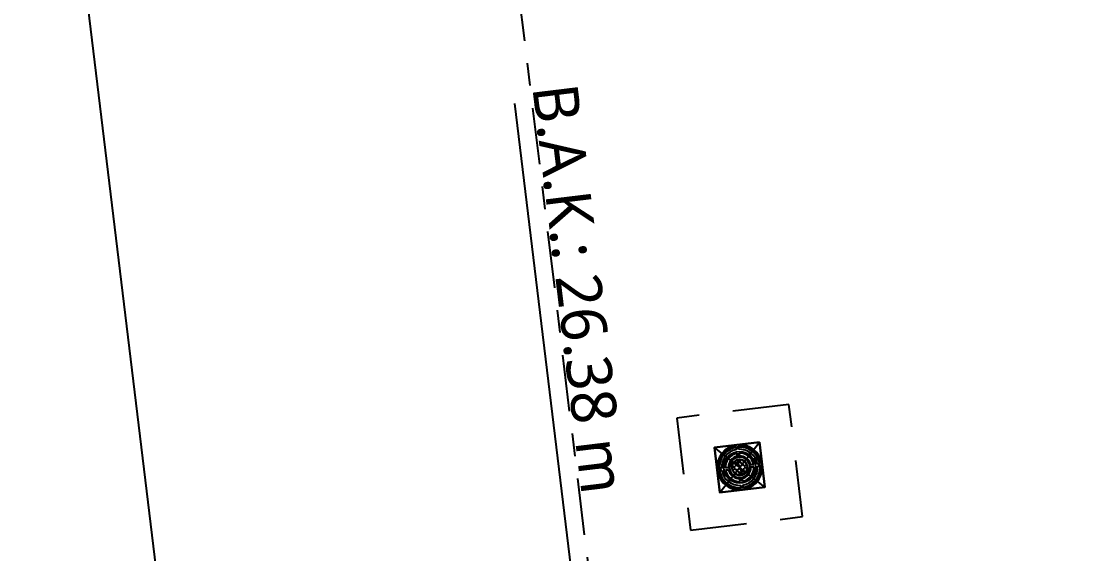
# Model space of a CAD drawing. Header units: inches. Extents: x 400392 to 401495, y 4543971 to 4544133.
# Drawn here: x 400460.401 to 400465.074, y 4544084.313 to 4544086.669 of the extents above; entities that cross this region are included whole.
import ezdxf

# ---------------------------------------------------------------- set-up
doc = ezdxf.new("R2010")
doc.units = ezdxf.units.IN
doc.header["$MEASUREMENT"] = 0
for name, pattern in [('AKS', [3, 2.5, -0.25, 0, -0.25]), ('CENTER', [2, 1.25, -0.25, 0.25, -0.25]), ('CIZGI', [0.4, 0.25, -0.15])]:
    doc.linetypes.add(name, pattern=pattern)
doc.layers.add('A-DETL-GENF', color=92, linetype='Continuous', lineweight=9)
for name, color, linetype in [('aks prota', 2, 'AKS'), ('kolon tarama prota', 252, 'Continuous'), ('PRT-MI-a_fit_drainage', 10, 'Continuous'), ('skesit prota', 7, 'Continuous'), ('st-s_level (kot)', 6, 'Continuous')]:
    doc.layers.add(name, color=color, linetype=linetype)
doc.styles.add('OLCU', font='romanstw.shx')
doc.styles.add('Segoe UI Light_1', font='', dxfattribs={"height": 199.9999999999999})
doc.styles.get('Segoe UI Light_1').set_extended_font_data('Segoe UI Light')

# ---------------------------------------------------------------- blocks, each defined once
blk = doc.blocks.new('+24.06 mekanik')
at = {"layer": 'kolon tarama prota', "color": 253}
for p, q in [((14832.82082340337, 164661.5758017259), (14632.82082340337, 164661.5758017259)), ((14632.82082340337, 164661.5758017259), (14632.82082340337, 164461.5758017259)), ((14632.82082340337, 164461.5758017259), (14632.82082340337, 164661.5758017259)), ((14632.82082340337, 164661.5758017259), (14832.82082340337, 164661.5758017259)), ((14632.82082340337, 164661.5758017259), (14632.82082340337, 164661.5758017259)), ((14832.82082340337, 164461.5758017259), (14832.82082340337, 164661.5758017259)), ((14832.82082340337, 164661.5758017259), (14832.82082340337, 164461.5758017259)), ((14832.82082340337, 164661.5758017259), (14832.82082340337, 164661.5758017259)), ((14727.82082340337, 164654.7751102594), (14727.82082340337, 164641.4193988393)), ((14727.82082340337, 164641.4193988393), (14727.82082340337, 164654.7751102594)), ((14727.82082340337, 164654.7751102594), (14727.82082340337, 164654.7751102594)), ((14727.82082340337, 164641.4193988393), (14727.82082340337, 164641.4193988393)), ((14727.82082340337, 164624.7114581422), (14727.82082340337, 164611.3251735813)), ((14727.82082340337, 164611.3251735813), (14727.82082340337, 164624.7114581422)), ((14727.82082340337, 164624.7114581422), (14727.82082340337, 164624.7114581422)), ((14737.82082340337, 164641.4193988393), (14737.82082340337, 164654.7751102594)), ((14737.82082340337, 164654.7751102594), (14737.82082340337, 164641.4193988393)), ((14737.82082340336, 164654.7751102594), (14737.82082340336, 164654.7751102594)), ((14737.82082340337, 164641.4193988393), (14737.82082340337, 164641.4193988393)), ((14737.82082340337, 164611.3251735813), (14737.82082340337, 164624.7114581422)), ((14737.82082340337, 164624.7114581422), (14737.82082340337, 164611.3251735813)), ((14737.82082340337, 164624.7114581422), (14737.82082340337, 164624.7114581422)), ((14652.97722629001, 164566.5758017259), (14639.62151486993, 164566.5758017259)), ((14639.62151486993, 164566.5758017259), (14652.97722629001, 164566.5758017259)), ((14639.62151486993, 164566.5758017259), (14639.62151486993, 164566.5758017259)), ((14652.97722629001, 164566.5758017259), (14652.97722629001, 164566.5758017259)), ((14683.07145154804, 164566.5758017259), (14669.68516698711, 164566.5758017259)), ((14669.68516698711, 164566.5758017259), (14683.07145154804, 164566.5758017259)), ((14669.68516698711, 164566.5758017259), (14669.68516698711, 164566.5758017259)), ((14683.07145154804, 164566.5758017259), (14683.07145154804, 164566.5758017259)), ((14713.45590667233, 164566.5758017259), (14699.86462351456, 164566.5758017259)), ((14699.86462351456, 164566.5758017259), (14713.45590667233, 164566.5758017259)), ((14699.86462351456, 164566.5758017259), (14699.86462351456, 164566.5758017259)), ((14713.45590667233, 164566.5758017259), (14713.45590667233, 164566.5758017259)), ((14727.82082340337, 164611.3251735813), (14727.82082340337, 164611.3251735813)), ((14727.82082340337, 164594.5320016147), (14727.82082340337, 164580.940718457)), ((14727.82082340337, 164580.940718457), (14727.82082340337, 164594.5320016147)), ((14727.82082340337, 164594.5320016147), (14727.82082340337, 164594.5320016147)), ((14727.82082340337, 164580.940718457), (14727.82082340337, 164580.940718457)), ((14737.82082340337, 164611.3251735813), (14737.82082340337, 164611.3251735813)), ((14737.82082340337, 164580.940718457), (14737.82082340337, 164594.5320016147)), ((14737.82082340337, 164594.5320016147), (14737.82082340337, 164580.940718457)), ((14737.82082340337, 164594.5320016147), (14737.82082340337, 164594.5320016147)), ((14737.82082340337, 164580.940718457), (14737.82082340337, 164580.940718457)), ((14765.77702329218, 164566.5758017259), (14752.1857401344, 164566.5758017259)), ((14752.1857401344, 164566.5758017259), (14765.77702329218, 164566.5758017259)), ((14752.1857401344, 164566.5758017259), (14752.1857401344, 164566.5758017259)), ((14765.77702329218, 164566.5758017259), (14765.77702329218, 164566.5758017259)), ((14795.95647981962, 164566.5758017259), (14782.5701952587, 164566.5758017259)), ((14782.5701952587, 164566.5758017259), (14795.95647981962, 164566.5758017259)), ((14782.5701952587, 164566.5758017259), (14782.5701952587, 164566.5758017259)), ((14795.95647981962, 164566.5758017259), (14795.95647981962, 164566.5758017259)), ((14826.0201319368, 164566.5758017259), (14812.66442051672, 164566.5758017259)), ((14812.66442051672, 164566.5758017259), (14826.0201319368, 164566.5758017259)), ((14812.66442051672, 164566.5758017259), (14812.66442051672, 164566.5758017259)), ((14826.0201319368, 164566.5758017259), (14826.0201319368, 164566.5758017259)), ((14639.62151486993, 164556.5758017259), (14652.97722629001, 164556.5758017259)), ((14652.97722629001, 164556.5758017259), (14639.62151486993, 164556.5758017259)), ((14639.62151486993, 164556.5758017259), (14639.62151486993, 164556.5758017259)), ((14652.97722629001, 164556.5758017259), (14652.97722629001, 164556.5758017259)), ((14669.68516698711, 164556.5758017259), (14683.07145154804, 164556.5758017259)), ((14683.07145154804, 164556.5758017259), (14669.68516698711, 164556.5758017259)), ((14669.68516698711, 164556.5758017259), (14669.68516698711, 164556.5758017259)), ((14683.07145154804, 164556.5758017259), (14683.07145154804, 164556.5758017259)), ((14699.86462351456, 164556.5758017259), (14713.45590667233, 164556.5758017259)), ((14713.45590667233, 164556.5758017259), (14699.86462351456, 164556.5758017259)), ((14699.86462351456, 164556.5758017259), (14699.86462351456, 164556.5758017259)), ((14713.45590667233, 164556.5758017259), (14713.45590667233, 164556.5758017259)), ((14727.82082340337, 164542.2108849949), (14727.82082340337, 164528.6196018371)), ((14727.82082340337, 164528.6196018371), (14727.82082340337, 164542.2108849949)), ((14727.82082340337, 164542.2108849949), (14727.82082340337, 164542.2108849949)), ((14727.82082340337, 164528.6196018371), (14727.82082340337, 164528.6196018371)), ((14737.82082340337, 164528.6196018371), (14737.82082340337, 164542.2108849949)), ((14737.82082340337, 164542.2108849949), (14737.82082340337, 164528.6196018371)), ((14737.82082340337, 164542.2108849949), (14737.82082340337, 164542.2108849949)), ((14737.82082340337, 164528.6196018371), (14737.82082340337, 164528.6196018371)), ((14752.1857401344, 164556.5758017259), (14765.77702329218, 164556.5758017259)), ((14765.77702329218, 164556.5758017259), (14752.1857401344, 164556.5758017259)), ((14752.1857401344, 164556.5758017259), (14752.1857401344, 164556.5758017259)), ((14765.77702329218, 164556.5758017259), (14765.77702329218, 164556.5758017259)), ((14782.5701952587, 164556.5758017259), (14795.95647981962, 164556.5758017259)), ((14795.95647981962, 164556.5758017259), (14782.5701952587, 164556.5758017259)), ((14782.5701952587, 164556.5758017259), (14782.5701952587, 164556.5758017259)), ((14795.95647981962, 164556.5758017259), (14795.95647981962, 164556.5758017259)), ((14812.66442051672, 164556.5758017259), (14826.0201319368, 164556.5758017259)), ((14826.0201319368, 164556.5758017259), (14812.66442051672, 164556.5758017259)), ((14812.66442051672, 164556.5758017259), (14812.66442051672, 164556.5758017259)), ((14826.02013193681, 164556.5758017259), (14826.02013193681, 164556.5758017259)), ((14727.82082340337, 164511.8264298706), (14727.82082340337, 164498.4401453097)), ((14727.82082340337, 164498.4401453097), (14727.82082340337, 164511.8264298706)), ((14727.82082340337, 164511.8264298706), (14727.82082340337, 164511.8264298706)), ((14727.82082340337, 164498.4401453097), (14727.82082340337, 164498.4401453097)), ((14727.82082340337, 164481.7322046126), (14727.82082340337, 164468.3764931925)), ((14727.82082340337, 164468.3764931925), (14727.82082340337, 164481.7322046126)), ((14727.82082340337, 164481.7322046126), (14727.82082340337, 164481.7322046126)), ((14737.82082340337, 164498.4401453097), (14737.82082340337, 164511.8264298706)), ((14737.82082340337, 164511.8264298706), (14737.82082340337, 164498.4401453097)), ((14737.82082340337, 164511.8264298706), (14737.82082340337, 164511.8264298706)), ((14737.82082340337, 164498.4401453097), (14737.82082340337, 164498.4401453097)), ((14737.82082340337, 164468.3764931925), (14737.82082340337, 164481.7322046126)), ((14737.82082340337, 164481.7322046126), (14737.82082340337, 164468.3764931925)), ((14737.82082340337, 164481.7322046126), (14737.82082340337, 164481.7322046126)), ((14632.82082340337, 164461.5758017259), (14832.82082340337, 164461.5758017259)), ((14832.82082340337, 164461.5758017259), (14632.82082340337, 164461.5758017259)), ((14632.82082340337, 164461.5758017259), (14632.82082340337, 164461.5758017259)), ((14727.82082340337, 164468.3764931925), (14727.82082340337, 164468.3764931925)), ((14737.82082340337, 164468.3764931925), (14737.82082340337, 164468.3764931925)), ((14832.82082340337, 164461.5758017259), (14832.82082340337, 164461.5758017259)), ((15424.30370259718, 163766.8563413376), (13016.37789045002, 163766.8563413376))]:
    blk.add_line(p, q, dxfattribs=at)
for centre, radius, start, end in [((14732.82082340337, 164561.5758017259), 100.0000000000001, 90, 270), ((14732.82082340337, 164561.5758017259), 100.0000000000001, 90, 270), ((14732.82082340337, 164561.5758017259), 100.0000000000001, 270, 90), ((14732.82082340337, 164561.5758017259), 100.0000000000001, 270, 90), ((14732.82082340337, 164561.5758017259), 93.33333333333333, 93.07088681102466, 176.9291131884494), ((14732.82082340337, 164561.5758017259), 93.33333333333337, 93.07088681102466, 176.9291131884494), ((14732.82082340337, 164561.5758017259), 90.0000000000001, 90, 270), ((14732.82082340337, 164561.5758017259), 90.0000000000001, 90, 270), ((14732.82082340337, 164561.5758017259), 80.00000000000004, 93.58332169843932, 176.4166783015281), ((14732.82082340337, 164561.5758017259), 80.00000000000001, 93.58332169843932, 176.4166783015281), ((14732.82082340337, 164561.5758017259), 63.33333333333333, 94.52806301385596, 175.4719369858406), ((14732.82082340337, 164561.5758017259), 63.33333333333334, 94.52806301385596, 175.4719369858406), ((14732.82082340337, 164561.5758017259), 90.00000000000009, 270, 90), ((14732.82082340337, 164561.5758017259), 90.00000000000009, 270, 90), ((14732.82082340337, 164561.5758017259), 93.33333333333333, 3.070886811550583, 86.92911318897536), ((14732.82082340337, 164561.5758017259), 93.33333333333333, 3.070886811550583, 86.92911318897536), ((14732.82082340337, 164561.5758017259), 80, 3.583321698471884, 86.4166783015607), ((14732.82082340337, 164561.5758017259), 80.00000000000001, 3.583321698471884, 86.4166783015607), ((14732.82082340337, 164561.5758017259), 63.33333333333334, 4.528063014159391, 85.47193698614407), ((14732.82082340337, 164561.5758017259), 63.33333333333333, 4.528063014159391, 85.47193698614407), ((14732.82082340337, 164561.5758017259), 50.00000000000002, 95.73917047735931, 174.2608295224026), ((14732.82082340337, 164561.5758017259), 50.00000000000001, 95.73917047735931, 174.2608295224026), ((14732.82082340337, 164561.575801726), 44.99999999996944, 0, 180), ((14732.82082340337, 164561.5758017259), 35.00000000000004, 90, 270), ((14732.82082340337, 164561.5758017259), 35.00000000000004, 90, 270), ((14732.82082340337, 164561.5758017259), 33.33333333333334, 98.62692655878041, 171.3730734416538), ((14732.82082340337, 164561.5758017259), 33.33333333333334, 98.62692655878041, 171.3730734416538), ((14732.82082340337, 164561.5758017259), 20.00000000000001, 104.4775121858578, 165.522487814064), ((14732.82082340337, 164561.5758017259), 19.99999999999999, 104.4775121858578, 165.522487814064), ((14732.82082340336, 164584.075801726), 22.49999999997781, 269.9999999999834, 89.99999999993749), ((14732.82082340337, 164561.5758017259), 35.00000000000004, 270, 90), ((14732.82082340337, 164561.5758017259), 35.00000000000004, 270, 90), ((14732.82082340337, 164561.5758017259), 49.99999999999999, 5.739170477597422, 84.26082952264073), ((14732.82082340337, 164561.5758017259), 50.00000000000001, 5.739170477597422, 84.26082952264073), ((14732.82082340337, 164561.5758017259), 33.33333333333334, 8.626926558346224, 81.37307344121959), ((14732.82082340337, 164561.5758017259), 33.33333333333333, 8.626926558346224, 81.37307344121959), ((14732.82082340337, 164561.5758017259), 20, 14.47751218593597, 75.5224878141422), ((14732.82082340337, 164561.5758017259), 20.00000000000001, 14.47751218593597, 75.5224878141422), ((14732.82082340337, 164561.5758017259), 93.33333333333334, 183.0708868115506, 266.9291131889754), ((14732.82082340337, 164561.5758017259), 93.33333333333333, 183.0708868115506, 266.9291131889754), ((14732.82082340337, 164561.5758017259), 80.00000000000001, 183.5833216984719, 266.4166783015607), ((14732.82082340337, 164561.5758017259), 80.00000000000004, 183.5833216984719, 266.4166783015607), ((14732.82082340337, 164561.5758017259), 63.33333333333334, 184.5280630141594, 265.471936986144), ((14732.82082340337, 164561.5758017259), 63.33333333333333, 184.5280630141594, 265.471936986144), ((14732.82082340337, 164561.5758017259), 49.99999999999999, 185.7391704775974, 264.2608295226407), ((14732.82082340337, 164561.5758017259), 50.00000000000002, 185.7391704775974, 264.2608295226407), ((14732.82082340337, 164561.575801726), 45.00000000003106, 180, 0), ((14732.82082340337, 164561.5758017259), 33.33333333333335, 188.6269265583462, 261.3730734412196), ((14732.82082340337, 164561.5758017259), 33.33333333333334, 188.6269265583462, 261.3730734412196), ((14732.82082340336, 164539.0758017259), 22.5000000000229, 89.99999999998842, 269.9999999999695), ((14732.82082340337, 164561.5758017259), 19.99999999999999, 194.477512185936, 255.5224878141422), ((14732.82082340337, 164561.5758017259), 20.00000000000001, 194.477512185936, 255.5224878141422), ((14732.82082340337, 164561.5758017259), 33.33333333333332, 278.6269265587804, 351.3730734416538), ((14732.82082340337, 164561.5758017259), 20.00000000000001, 284.4775121858578, 345.522487814064), ((14732.82082340337, 164561.5758017259), 63.33333333333332, 274.528063013856, 355.4719369858406), ((14732.82082340337, 164561.5758017259), 50.00000000000001, 275.7391704773593, 354.2608295224026), ((14732.82082340337, 164561.5758017259), 93.33333333333331, 273.0708868110246, 356.9291131884494), ((14732.82082340337, 164561.5758017259), 80, 273.5833216984392, 356.4166783015281), ((14732.82082340337, 164561.5758017259), 49.99999999999999, 275.7391704773593, 354.2608295224026), ((14732.82082340337, 164561.5758017259), 63.33333333333335, 274.528063013856, 355.4719369858406), ((14732.82082340337, 164561.5758017259), 79.99999999999999, 273.5833216984392, 356.4166783015281), ((14732.82082340337, 164561.5758017259), 93.33333333333336, 273.0708868110246, 356.9291131884494), ((14732.82082340337, 164561.5758017259), 19.99999999999999, 284.4775121858578, 345.522487814064), ((14732.82082340337, 164561.5758017259), 33.33333333333334, 278.6269265587804, 351.3730734416538)]:
    blk.add_arc(centre, radius, start, end, dxfattribs=at)
at = {"layer": 'kolon tarama prota', "color": 253, "style": 'Segoe UI Light_1'}
blk.add_text('B.A.K.: 26.38 m', height=200, dxfattribs=at).set_placement((12952.56201636429, 163852.7938799894))
blk = doc.blocks.new('YER SUZGECI_20x20')
at = {"color": 2}
blk.add_lwpolyline([(-20, 0), (0, 0), (0, 20), (-20, 20)], close=True, dxfattribs=at)
for points in [[(0, 20), (-20, 0)], [(-20, 20), (0, 0)]]:
    blk.add_lwpolyline(points, dxfattribs=at)
blk.add_circle((-10, 10), 7, dxfattribs=at)
blk = doc.blocks.new('A$C1a5ef8c2')
at = {"layer": 'aks prota', "ltscale": 10}
for p, q in [((78.61128523445223, 33.83655681088567), (67.36038098775316, 126.4836973026395)), ((78.61128523526713, 33.83655680716038), (67.36038098746212, 126.4836973026395)), ((78.61128523491789, 33.83655680902302), (67.3603809888009, 126.4836973026395)), ((78.61128523445223, 33.83655680995435), (67.36038098868448, 126.4836973026395)), ((78.61128523445223, 33.83655680995435), (67.36038098821882, 126.4836973026395)), ((78.61128523520892, 33.83655680902302), (67.36038098781137, 126.4836973026395))]:
    blk.add_line(p, q, dxfattribs=at)
at = {"layer": 'PRT-MI-a_fit_drainage', "color": 2, "linetype": 'CIZGI'}
blk.add_lwpolyline([(72.20699813525425, 110.3539985623211), (71.71064466214739, 110.2937222784385), (71.77092094701948, 109.7973688058555), (72.26727441913681, 109.8576450906694)], close=True, dxfattribs=at)
at = {"layer": 'skesit prota', "linetype": 'CENTER', "ltscale": 0.2}
blk.add_lwpolyline([(69.01681064459262, 128.5897380113602), (74.49510556354653, 83.47795429546386), (75.01839818886947, 84.14591000322253), (74.1249619385344, 84.03741269186139)], dxfattribs=at)
at = {"layer": 'A-DETL-GENF', "xscale": 0.001000000000024428, "yscale": 0.001000000000024428, "zscale": 0.001000000000024428, "rotation": 276.923993958082}
blk.add_blockref('+24.06 mekanik', (-93.14853458531434, 104.8627004241571), dxfattribs=at)
at = {"layer": 'PRT-MI-a_fit_drainage', "color": 2, "xscale": 0.01000000000024428, "yscale": 0.01000000000024428, "zscale": 0.01000000000024428, "rotation": 186.9239939582147}
blk.add_blockref('YER SUZGECI_20x20', (71.87763359240489, 110.1628991235048), dxfattribs=at)
at = {"layer": 'st-s_level (kot)', "color": 6, "style": 'OLCU', "width": 0.8}
for tag, p, rotation in [('D=60', (41.41703286580741, 99.58001939486712), 312.9239939495117), ('D=60', (34.91377208690392, 96.88071346003562), 312.9239939495117), ('D=60', (41.72404787596315, 89.55813579354435), 312.9239939495117), ('D=60', (74.07240101491334, 82.3654021685943), 276.923994085215), ('D=90', (58.45173784665531, 80.89350863266736), 312.9239939495117), ('D=60', (82.06995531456778, 73.76825603935868), 276.923994085215), ('D=60', (66.16953595646191, 72.69707751180977), 312.9239939495117), ('D=60', (59.52860149176558, 70.14633769541979), 312.9239939495117), ('D=60', (74.28302203526255, 63.91414567641914), 312.9239939495117), ('D=60', (67.52317142457468, 61.55037755891681), 312.9239939495117), ('D=60', (81.90516735991696, 55.7777361664921), 312.9239939495117), ('D=60', (75.51774133963045, 52.95441743545234), 312.9239939495117), ('D=60', (83.51231125422055, 44.35845731198788), 312.9239939495117), ('D=60', (93.86754728655796, 42.95339011400938), 312.9239939495117), ('D=60', (102.2343588467338, 34.1871841000393), 312.9239939495117), ('D=60', (95.21837176603731, 31.80971260089427), 312.9239939495117), ('D=60', (99.28763992898166, 27.66433198004961), 312.9239939495117), ('+22.51', (112.2286650243332, 23.93479506019503), 312.9239939495117), ('+20.81', (108.5519845855888, 21.49965451750904), 312.9239939495117), ('D=80', (97.11668090563035, 17.52580411545932), 312.9239939495117)]:
    blk.add_attdef(tag, p, '', height=0.2000000000048856, rotation=rotation, dxfattribs=at)

msp = doc.modelspace()

# ---------------------------------------------------------------- linework, layer by layer
at = {"layer": 'aks prota', "ltscale": 10}
for p, q in [((400470.2035826896, 4544008.45669084), (400458.9526784429, 4544101.103831332)), ((400470.2035826904, 4544008.456690837), (400458.9526784426, 4544101.103831332)), ((400470.2035826901, 4544008.456690839), (400458.952678444, 4544101.103831332)), ((400470.2035826896, 4544008.456690839), (400458.9526784439, 4544101.103831332)), ((400470.2035826896, 4544008.456690839), (400458.9526784434, 4544101.103831332)), ((400470.2035826904, 4544008.456690839), (400458.952678443, 4544101.103831332))]:
    msp.add_line(p, q, dxfattribs=at)
at = {"layer": 'PRT-MI-a_fit_drainage', "color": 2, "linetype": 'CIZGI'}
msp.add_lwpolyline([(400463.7992955904, 4544084.974132592), (400463.3029421173, 4544084.913856308), (400463.3632184022, 4544084.417502835), (400463.8595718743, 4544084.47777912)], close=True, dxfattribs=at)
at = {"layer": 'skesit prota', "linetype": 'CENTER', "ltscale": 0.2}
msp.add_lwpolyline([(400460.6091080998, 4544103.209872041), (400466.0874030187, 4544058.098088325), (400466.610695644, 4544058.766044033), (400465.7172593937, 4544058.657546721)], dxfattribs=at)

# ---------------------------------------------------------------- block references
msp.add_blockref('A$C1a5ef8c2', (400391.5922974552, 4543974.62013403))
at = {"layer": 'A-DETL-GENF', "xscale": 0.001000000000024428, "yscale": 0.001000000000024428, "zscale": 0.001000000000024428, "rotation": 276.923993958082}
msp.add_blockref('+24.06 mekanik', (400298.4437628699, 4544079.482834454), dxfattribs=at)
at = {"layer": 'PRT-MI-a_fit_drainage', "color": 2, "xscale": 0.01000000000024428, "yscale": 0.01000000000024428, "zscale": 0.01000000000024428, "rotation": 186.9239939582147}
msp.add_blockref('YER SUZGECI_20x20', (400463.4699310476, 4544084.783033153), dxfattribs=at)

doc.saveas('drawing.dxf')
